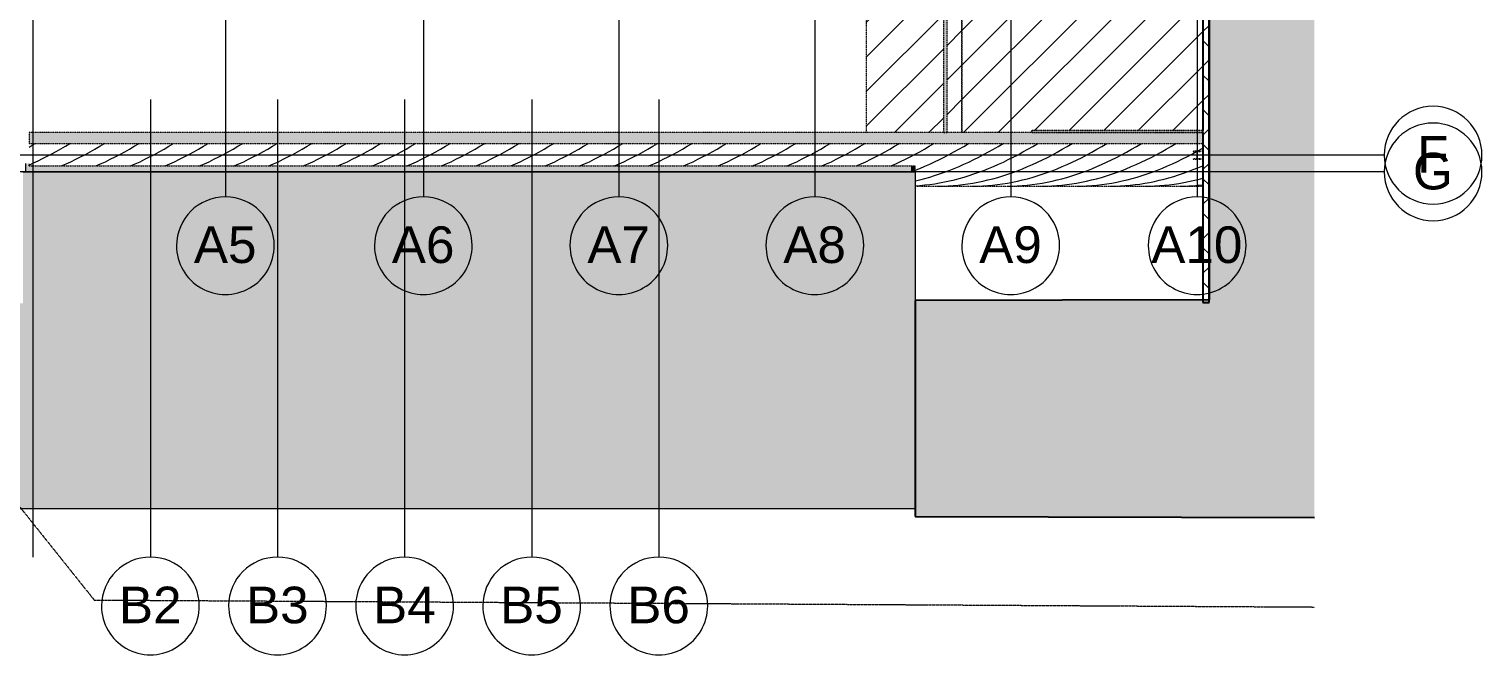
# Model space of a CAD drawing. Header units: inches. Extents: x -4124 to 1943, y 10204 to 12096.
# Drawn here: x 159 to 1943, y 10204 to 10976 of the extents above; entities that cross this region are included whole.
import ezdxf

# ---------------------------------------------------------------- set-up
doc = ezdxf.new("R2010")
doc.units = ezdxf.units.IN
doc.header["$MEASUREMENT"] = 0
for name, pattern in [('Demolished', [0.1875, 0.125, -0.0625]), ('Double Dash 3_8_', [1, 0.375, -0.125, 0.125, -0.125, 0.125, -0.125]), ('Grid Line 1_2_', [0.875, 0.5, -0.125, 0.125, -0.125])]:
    doc.linetypes.add(name, pattern=pattern)
for name, color, linetype, lineweight in [('A-FLOR-2', 20, 'Demolished', 9), ('A-FLOR-3', 10, 'Demolished', 9), ('A-ROOF-1', 8, 'Continuous', 9), ('A-ROOF-2', 10, 'Demolished', 9), ('A-ROOF-3', 1, 'Demolished', 15), ('A-ROOF-4', 50, 'Continuous', 9), ('A-ROOF-5', 173, 'Continuous', 9), ('A-ROOF-6', 10, 'Continuous', 9), ('A-ROOF-PATT-1', 20, 'Continuous', 9), ('A-WALL-2', 8, 'Continuous', 9), ('A-WALL-3', 163, 'Continuous', 25), ('A-WALL-4', 173, 'Continuous', 9), ('A-WALL-6', 10, 'Demolished', 9), ('A-WALL-8', 50, 'Continuous', 9), ('A-WALL-PATT-1', 7, 'Continuous', 9), ('C-PROP-LINE', 91, 'Double Dash 3_8_', 13), ('I-WALL-1', 8, 'Continuous', 9), ('I-WALL-2', 1, 'Demolished', 15), ('S-BEAM-1', 173, 'Continuous', 9), ('S-BEAM-2', 10, 'Continuous', 9), ('S-COLS-4', 1, 'Demolished', 15), ('S-COLS-7', 9, 'Continuous', 9), ('S-GRID-1', 1, 'Grid Line 1_2_', 9), ('S-GRID-IDEN', 1, 'Continuous', 9)]:
    doc.layers.add(name, color=color, linetype=linetype, lineweight=lineweight)
doc.styles.add('Arial', font='arial.ttf', dxfattribs={"height": 45})
pattern_1 = [(45, (3185.41, 0), (-21.2132, 21.2132), [])]

# ---------------------------------------------------------------- blocks, each defined once
blk = doc.blocks.new('Conc Beam - Conc Beam-1196117-DEMO PLAN - MEZZ')
at = {"layer": 'S-BEAM-2'}
blk.add_hatch(color=256, dxfattribs=at).paths.add_polyline_path([(-2953.6, 10800.4), (-1943.2, 10800.4), (-1943.2, 10807.7), (-3026.2, 10807.7), (-3026.2, 10810.5), (-3030, 10810.5), (-3030, 10800.4), (-3026.2, 10800.4)], flags=0)
at = {"layer": 'S-BEAM-1'}
for p, q in [((-3030, 10800.4), (-3030, 10810.5)), ((-1943.2, 10807.7), (-1943.2, 10800.4))]:
    blk.add_line(p, q, dxfattribs=at)
blk = doc.blocks.new('FP_21-DEMO PLAN - MEZZ')
at = {"layer": 'A-ROOF-PATT-1'}
for p, q in [((-3026.2, 10830.7), (-3022.3, 10833)), ((-3022.3, 10833), (-3018.5, 10835.3)), ((-2998.3, 10822.5), (-2992.8, 10825.5)), ((-2992.8, 10825.5), (-2987.2, 10828.7)), ((-2987.2, 10828.7), (-2981.6, 10831.9)), ((-2981.6, 10831.9), (-2976, 10835.3)), ((-2951.3, 10825), (-2945.4, 10828.3)), ((-2945.4, 10828.3), (-2939.5, 10831.8)), ((-2939.5, 10831.8), (-2933.6, 10835.3)), ((-2908.8, 10825), (-2903, 10828.3)), ((-2903, 10828.3), (-2897.1, 10831.8)), ((-2897.1, 10831.8), (-2891.2, 10835.3)), ((-2866.4, 10825), (-2860.5, 10828.3)), ((-2860.5, 10828.3), (-2854.6, 10831.8)), ((-2854.6, 10831.8), (-2848.8, 10835.3)), ((-2824, 10825), (-2818.1, 10828.3)), ((-2818.1, 10828.3), (-2812.2, 10831.8)), ((-2812.2, 10831.8), (-2806.3, 10835.3)), ((-2781.6, 10825), (-2775.7, 10828.3)), ((-2775.7, 10828.3), (-2769.8, 10831.8)), ((-2769.8, 10831.8), (-2763.9, 10835.3)), ((-2739.1, 10825), (-2733.2, 10828.3)), ((-2733.2, 10828.3), (-2727.4, 10831.8)), ((-2727.4, 10831.8), (-2721.5, 10835.3)), ((-2696.7, 10825), (-2690.8, 10828.3)), ((-2690.8, 10828.3), (-2684.9, 10831.8)), ((-2684.9, 10831.8), (-2679.1, 10835.3)), ((-2654.3, 10825), (-2648.4, 10828.3)), ((-2648.4, 10828.3), (-2642.5, 10831.8)), ((-2642.5, 10831.8), (-2636.6, 10835.3)), ((-2611.9, 10825), (-2606, 10828.3)), ((-2606, 10828.3), (-2600.1, 10831.8)), ((-2600.1, 10831.8), (-2594.2, 10835.3)), ((-2569.4, 10825), (-2563.5, 10828.3)), ((-2563.5, 10828.3), (-2557.7, 10831.8)), ((-2557.7, 10831.8), (-2551.8, 10835.3)), ((-2527, 10825), (-2521.1, 10828.3)), ((-2521.1, 10828.3), (-2515.2, 10831.8)), ((-2515.2, 10831.8), (-2509.3, 10835.3)), ((-2484.6, 10825), (-2478.7, 10828.3)), ((-2478.7, 10828.3), (-2472.8, 10831.8)), ((-2472.8, 10831.8), (-2466.9, 10835.3)), ((-2442.1, 10825), (-2436.3, 10828.3)), ((-2436.3, 10828.3), (-2430.4, 10831.8)), ((-2430.4, 10831.8), (-2424.5, 10835.3)), ((-2399.7, 10825), (-2393.8, 10828.3)), ((-2393.8, 10828.3), (-2388, 10831.8)), ((-2388, 10831.8), (-2382.1, 10835.3)), ((-2357.3, 10825), (-2351.4, 10828.3)), ((-2351.4, 10828.3), (-2345.5, 10831.8)), ((-2345.5, 10831.8), (-2339.6, 10835.3)), ((-2314.9, 10825), (-2309, 10828.3)), ((-2309, 10828.3), (-2303.1, 10831.8)), ((-2303.1, 10831.8), (-2297.2, 10835.3)), ((-2272.4, 10825), (-2266.6, 10828.3)), ((-2266.6, 10828.3), (-2260.7, 10831.8)), ((-2260.7, 10831.8), (-2254.8, 10835.3)), ((-2230, 10825), (-2224.1, 10828.3)), ((-2224.1, 10828.3), (-2218.2, 10831.8)), ((-2218.2, 10831.8), (-2212.4, 10835.3)), ((-2187.6, 10825), (-2181.7, 10828.3)), ((-2181.7, 10828.3), (-2175.8, 10831.8)), ((-2175.8, 10831.8), (-2169.9, 10835.3)), ((-2145.2, 10825), (-2139.3, 10828.3)), ((-2139.3, 10828.3), (-2133.4, 10831.8)), ((-2133.4, 10831.8), (-2127.5, 10835.3)), ((-2102.7, 10825), (-2096.9, 10828.3)), ((-2096.9, 10828.3), (-2091, 10831.8)), ((-2091, 10831.8), (-2085.1, 10835.3)), ((-2060.3, 10825), (-2054.4, 10828.3)), ((-2054.4, 10828.3), (-2048.5, 10831.8)), ((-2048.5, 10831.8), (-2042.7, 10835.3)), ((-2017.9, 10825), (-2012, 10828.3)), ((-2012, 10828.3), (-2006.1, 10831.8)), ((-2006.1, 10831.8), (-2000.2, 10835.3)), ((-1975.5, 10825), (-1969.6, 10828.3)), ((-1969.6, 10828.3), (-1963.7, 10831.8)), ((-1963.7, 10831.8), (-1957.8, 10835.3)), ((-3026.2, 10808.8), (-3020.6, 10811.3)), ((-3020.6, 10811.3), (-3015.1, 10813.9)), ((-3015.1, 10813.9), (-3009.5, 10816.7)), ((-3009.5, 10816.7), (-3003.9, 10819.5)), ((-3003.9, 10819.5), (-2998.3, 10822.5)), ((-2986.6, 10807.6), (-2980.7, 10810.2)), ((-2980.7, 10810.2), (-2974.8, 10812.9)), ((-2974.8, 10812.9), (-2968.9, 10815.8)), ((-2968.9, 10815.8), (-2963, 10818.7)), ((-2963, 10818.7), (-2957.1, 10821.8)), ((-2957.1, 10821.8), (-2951.3, 10825)), ((-2944.1, 10807.6), (-2938.3, 10810.2)), ((-2938.3, 10810.2), (-2932.4, 10812.9)), ((-2932.4, 10812.9), (-2926.5, 10815.8)), ((-2926.5, 10815.8), (-2920.6, 10818.7)), ((-2920.6, 10818.7), (-2914.7, 10821.8)), ((-2914.7, 10821.8), (-2908.8, 10825)), ((-2901.7, 10807.6), (-2895.8, 10810.2)), ((-2895.8, 10810.2), (-2889.9, 10812.9)), ((-2889.9, 10812.9), (-2884.1, 10815.8)), ((-2884.1, 10815.8), (-2878.2, 10818.7)), ((-2878.2, 10818.7), (-2872.3, 10821.8)), ((-2872.3, 10821.8), (-2866.4, 10825)), ((-2859.3, 10807.6), (-2853.4, 10810.2)), ((-2853.4, 10810.2), (-2847.5, 10812.9)), ((-2847.5, 10812.9), (-2841.6, 10815.8)), ((-2841.6, 10815.8), (-2835.8, 10818.7)), ((-2835.8, 10818.7), (-2829.9, 10821.8)), ((-2829.9, 10821.8), (-2824, 10825)), ((-2816.9, 10807.6), (-2811, 10810.2)), ((-2811, 10810.2), (-2805.1, 10812.9)), ((-2805.1, 10812.9), (-2799.2, 10815.8)), ((-2799.2, 10815.8), (-2793.3, 10818.7)), ((-2793.3, 10818.7), (-2787.4, 10821.8)), ((-2787.4, 10821.8), (-2781.6, 10825)), ((-2774.4, 10807.6), (-2768.5, 10810.2)), ((-2768.5, 10810.2), (-2762.7, 10812.9)), ((-2762.7, 10812.9), (-2756.8, 10815.8)), ((-2756.8, 10815.8), (-2750.9, 10818.7)), ((-2750.9, 10818.7), (-2745, 10821.8)), ((-2745, 10821.8), (-2739.1, 10825)), ((-2732, 10807.6), (-2726.1, 10810.2)), ((-2726.1, 10810.2), (-2720.2, 10812.9)), ((-2720.2, 10812.9), (-2714.4, 10815.8)), ((-2714.4, 10815.8), (-2708.5, 10818.7)), ((-2708.5, 10818.7), (-2702.6, 10821.8)), ((-2702.6, 10821.8), (-2696.7, 10825)), ((-2689.6, 10807.6), (-2683.7, 10810.2)), ((-2683.7, 10810.2), (-2677.8, 10812.9)), ((-2677.8, 10812.9), (-2671.9, 10815.8)), ((-2671.9, 10815.8), (-2666, 10818.7)), ((-2666, 10818.7), (-2660.2, 10821.8)), ((-2660.2, 10821.8), (-2654.3, 10825)), ((-2647.2, 10807.6), (-2641.3, 10810.2)), ((-2641.3, 10810.2), (-2635.4, 10812.9)), ((-2635.4, 10812.9), (-2629.5, 10815.8)), ((-2629.5, 10815.8), (-2623.6, 10818.7)), ((-2623.6, 10818.7), (-2617.7, 10821.8)), ((-2617.7, 10821.8), (-2611.9, 10825)), ((-2604.7, 10807.6), (-2598.8, 10810.2)), ((-2598.8, 10810.2), (-2593, 10812.9)), ((-2593, 10812.9), (-2587.1, 10815.8)), ((-2587.1, 10815.8), (-2581.2, 10818.7)), ((-2581.2, 10818.7), (-2575.3, 10821.8)), ((-2575.3, 10821.8), (-2569.4, 10825)), ((-2562.3, 10807.6), (-2556.4, 10810.2)), ((-2556.4, 10810.2), (-2550.5, 10812.9)), ((-2550.5, 10812.9), (-2544.6, 10815.8)), ((-2544.6, 10815.8), (-2538.8, 10818.7)), ((-2538.8, 10818.7), (-2532.9, 10821.8)), ((-2532.9, 10821.8), (-2527, 10825)), ((-2519.9, 10807.6), (-2514, 10810.2)), ((-2514, 10810.2), (-2508.1, 10812.9)), ((-2508.1, 10812.9), (-2502.2, 10815.8)), ((-2502.2, 10815.8), (-2496.3, 10818.7)), ((-2496.3, 10818.7), (-2490.5, 10821.8)), ((-2490.5, 10821.8), (-2484.6, 10825)), ((-2477.4, 10807.6), (-2471.6, 10810.2)), ((-2471.6, 10810.2), (-2465.7, 10812.9)), ((-2465.7, 10812.9), (-2459.8, 10815.8)), ((-2459.8, 10815.8), (-2453.9, 10818.7)), ((-2453.9, 10818.7), (-2448, 10821.8)), ((-2448, 10821.8), (-2442.1, 10825)), ((-2435, 10807.6), (-2429.1, 10810.2)), ((-2429.1, 10810.2), (-2423.3, 10812.9)), ((-2423.3, 10812.9), (-2417.4, 10815.8)), ((-2417.4, 10815.8), (-2411.5, 10818.7)), ((-2411.5, 10818.7), (-2405.6, 10821.8)), ((-2405.6, 10821.8), (-2399.7, 10825)), ((-2392.6, 10807.6), (-2386.7, 10810.2)), ((-2386.7, 10810.2), (-2380.8, 10812.9)), ((-2380.8, 10812.9), (-2374.9, 10815.8)), ((-2374.9, 10815.8), (-2369.1, 10818.7)), ((-2369.1, 10818.7), (-2363.2, 10821.8)), ((-2363.2, 10821.8), (-2357.3, 10825)), ((-2350.2, 10807.6), (-2344.3, 10810.2)), ((-2344.3, 10810.2), (-2338.4, 10812.9)), ((-2338.4, 10812.9), (-2332.5, 10815.8)), ((-2332.5, 10815.8), (-2326.6, 10818.7)), ((-2326.6, 10818.7), (-2320.8, 10821.8)), ((-2320.8, 10821.8), (-2314.9, 10825)), ((-2307.7, 10807.6), (-2301.9, 10810.2)), ((-2301.9, 10810.2), (-2296, 10812.9)), ((-2296, 10812.9), (-2290.1, 10815.8)), ((-2290.1, 10815.8), (-2284.2, 10818.7)), ((-2284.2, 10818.7), (-2278.3, 10821.8)), ((-2278.3, 10821.8), (-2272.4, 10825)), ((-2265.3, 10807.6), (-2259.4, 10810.2)), ((-2259.4, 10810.2), (-2253.5, 10812.9)), ((-2253.5, 10812.9), (-2247.7, 10815.8)), ((-2247.7, 10815.8), (-2241.8, 10818.7)), ((-2241.8, 10818.7), (-2235.9, 10821.8)), ((-2235.9, 10821.8), (-2230, 10825)), ((-2222.9, 10807.6), (-2217, 10810.2)), ((-2217, 10810.2), (-2211.1, 10812.9)), ((-2211.1, 10812.9), (-2205.2, 10815.8)), ((-2205.2, 10815.8), (-2199.4, 10818.7)), ((-2199.4, 10818.7), (-2193.5, 10821.8)), ((-2193.5, 10821.8), (-2187.6, 10825)), ((-2180.5, 10807.6), (-2174.6, 10810.2)), ((-2174.6, 10810.2), (-2168.7, 10812.9)), ((-2168.7, 10812.9), (-2162.8, 10815.8)), ((-2162.8, 10815.8), (-2156.9, 10818.7)), ((-2156.9, 10818.7), (-2151, 10821.8)), ((-2151, 10821.8), (-2145.2, 10825)), ((-2138, 10807.6), (-2132.2, 10810.2)), ((-2132.2, 10810.2), (-2126.3, 10812.9)), ((-2126.3, 10812.9), (-2120.4, 10815.8)), ((-2120.4, 10815.8), (-2114.5, 10818.7)), ((-2114.5, 10818.7), (-2108.6, 10821.8)), ((-2108.6, 10821.8), (-2102.7, 10825)), ((-2095.6, 10807.6), (-2089.7, 10810.2)), ((-2089.7, 10810.2), (-2083.8, 10812.9)), ((-2083.8, 10812.9), (-2078, 10815.8)), ((-2078, 10815.8), (-2072.1, 10818.7)), ((-2072.1, 10818.7), (-2066.2, 10821.8)), ((-2066.2, 10821.8), (-2060.3, 10825)), ((-2053.2, 10807.6), (-2047.3, 10810.2)), ((-2047.3, 10810.2), (-2041.4, 10812.9)), ((-2041.4, 10812.9), (-2035.5, 10815.8)), ((-2035.5, 10815.8), (-2029.6, 10818.7)), ((-2029.6, 10818.7), (-2023.8, 10821.8)), ((-2023.8, 10821.8), (-2017.9, 10825)), ((-2010.8, 10807.6), (-2004.9, 10810.2)), ((-2004.9, 10810.2), (-1999, 10812.9)), ((-1999, 10812.9), (-1993.1, 10815.8)), ((-1993.1, 10815.8), (-1987.2, 10818.7)), ((-1987.2, 10818.7), (-1981.3, 10821.8)), ((-1981.3, 10821.8), (-1975.5, 10825)), ((-1968.3, 10807.6), (-1962.4, 10810.2)), ((-1962.4, 10810.2), (-1956.4, 10813)), ((-1956.4, 10813), (-1950.5, 10815.9)), ((-1950.5, 10815.9), (-1944.5, 10818.9)), ((-1944.5, 10818.9), (-1938.6, 10822))]:
    blk.add_line(p, q, dxfattribs=at)
blk = doc.blocks.new('FP_22-DEMO PLAN - MEZZ')
at = {"layer": 'A-ROOF-2'}
blk.add_line((-1938.6, 10782.9), (-1585.5, 10782.9), dxfattribs=at)
at = {"layer": 'A-ROOF-PATT-1'}
for p, q in [((-1932.8, 10825.2), (-1927, 10828.4)), ((-1927, 10828.4), (-1921.2, 10831.8)), ((-1921.2, 10831.8), (-1915.4, 10835.3)), ((-1890.9, 10824.9), (-1884.9, 10828.2)), ((-1884.9, 10828.2), (-1878.9, 10831.7)), ((-1878.9, 10831.7), (-1873, 10835.3)), ((-1848.5, 10824.8), (-1842.5, 10828.2)), ((-1842.5, 10828.2), (-1836.5, 10831.7)), ((-1836.5, 10831.7), (-1830.5, 10835.3)), ((-1806.2, 10824.8), (-1800.1, 10828.2)), ((-1800.1, 10828.2), (-1794.1, 10831.7)), ((-1794.1, 10831.7), (-1788.1, 10835.3)), ((-1764, 10824.7), (-1757.9, 10828.1)), ((-1757.9, 10828.1), (-1751.8, 10831.6)), ((-1751.8, 10831.6), (-1745.7, 10835.3)), ((-1721.5, 10824.7), (-1715.4, 10828.1)), ((-1715.4, 10828.1), (-1709.3, 10831.6)), ((-1709.3, 10831.6), (-1703.2, 10835.3)), ((-1679.1, 10824.7), (-1673, 10828.1)), ((-1673, 10828.1), (-1666.9, 10831.6)), ((-1666.9, 10831.6), (-1660.8, 10835.3)), ((-1636.7, 10824.7), (-1630.6, 10828.1)), ((-1630.6, 10828.1), (-1624.5, 10831.6)), ((-1624.5, 10831.6), (-1618.4, 10835.3)), ((-1597.9, 10822.7), (-1593.2, 10825.3)), ((-1592.1, 10825.9), (-1591.7, 10826.1)), ((-1591.7, 10826.1), (-1585.5, 10829.6)), ((-1938.6, 10822), (-1932.8, 10825.2)), ((-1926.6, 10807.2), (-1920.7, 10809.9)), ((-1920.7, 10809.9), (-1914.7, 10812.6)), ((-1914.7, 10812.6), (-1908.7, 10815.5)), ((-1908.7, 10815.5), (-1902.8, 10818.5)), ((-1902.8, 10818.5), (-1896.8, 10821.6)), ((-1896.8, 10821.6), (-1890.9, 10824.9)), ((-1884.6, 10807.1), (-1878.6, 10809.7)), ((-1878.6, 10809.7), (-1872.5, 10812.5)), ((-1872.5, 10812.5), (-1866.5, 10815.4)), ((-1866.5, 10815.4), (-1860.5, 10818.4)), ((-1860.5, 10818.4), (-1854.5, 10821.6)), ((-1854.5, 10821.6), (-1848.5, 10824.8)), ((-1842.3, 10807), (-1836.3, 10809.7)), ((-1836.3, 10809.7), (-1830.2, 10812.5)), ((-1830.2, 10812.5), (-1824.2, 10815.4)), ((-1824.2, 10815.4), (-1818.2, 10818.4)), ((-1818.2, 10818.4), (-1812.2, 10821.5)), ((-1812.2, 10821.5), (-1806.2, 10824.8)), ((-1800.5, 10806.8), (-1794.4, 10809.4)), ((-1794.4, 10809.4), (-1788.3, 10812.2)), ((-1788.3, 10812.2), (-1782.2, 10815.1)), ((-1782.2, 10815.1), (-1776.2, 10818.2)), ((-1776.2, 10818.2), (-1770.1, 10821.4)), ((-1770.1, 10821.4), (-1764, 10824.7)), ((-1758.1, 10806.8), (-1752, 10809.4)), ((-1752, 10809.4), (-1745.9, 10812.2)), ((-1745.9, 10812.2), (-1739.8, 10815.1)), ((-1739.8, 10815.1), (-1733.7, 10818.2)), ((-1733.7, 10818.2), (-1727.6, 10821.4)), ((-1727.6, 10821.4), (-1721.5, 10824.7)), ((-1715.7, 10806.8), (-1709.6, 10809.4)), ((-1709.6, 10809.4), (-1703.5, 10812.2)), ((-1703.5, 10812.2), (-1697.4, 10815.1)), ((-1697.4, 10815.1), (-1691.3, 10818.2)), ((-1691.3, 10818.2), (-1685.2, 10821.4)), ((-1685.2, 10821.4), (-1679.1, 10824.7)), ((-1673.3, 10806.8), (-1667.2, 10809.4)), ((-1667.2, 10809.4), (-1661.1, 10812.2)), ((-1661.1, 10812.2), (-1655, 10815.1)), ((-1655, 10815.1), (-1648.9, 10818.2)), ((-1648.9, 10818.2), (-1642.8, 10821.4)), ((-1642.8, 10821.4), (-1636.7, 10824.7)), ((-1635, 10805), (-1628.8, 10807.6)), ((-1628.8, 10807.6), (-1622.6, 10810.4)), ((-1622.6, 10810.4), (-1616.4, 10813.2)), ((-1616.4, 10813.2), (-1610.2, 10816.3)), ((-1610.2, 10816.3), (-1604.1, 10819.4)), ((-1604.1, 10819.4), (-1597.9, 10822.7)), ((-1591.4, 10805.5), (-1585.5, 10808)), ((-1938.6, 10802.4), (-1932.6, 10804.7)), ((-1938.6, 10789.3), (-1932.6, 10790.8)), ((-1932.6, 10804.7), (-1926.6, 10807.2)), ((-1932.6, 10790.8), (-1926.6, 10792.3)), ((-1926.6, 10792.3), (-1920.6, 10794)), ((-1920.6, 10794), (-1914.6, 10795.9)), ((-1914.6, 10795.9), (-1908.6, 10797.9)), ((-1908.6, 10797.9), (-1902.6, 10800)), ((-1902.6, 10800), (-1896.6, 10802.2)), ((-1896.6, 10802.2), (-1890.6, 10804.6)), ((-1896.4, 10789.3), (-1890.4, 10790.7)), ((-1890.6, 10804.6), (-1884.6, 10807.1)), ((-1890.4, 10790.7), (-1884.4, 10792.3)), ((-1884.4, 10792.3), (-1878.4, 10794)), ((-1878.4, 10794), (-1872.4, 10795.8)), ((-1872.4, 10795.8), (-1866.3, 10797.8)), ((-1866.3, 10797.8), (-1860.3, 10799.9)), ((-1860.3, 10799.9), (-1854.3, 10802.2)), ((-1855.4, 10789), (-1849.3, 10790.4)), ((-1854.3, 10802.2), (-1848.3, 10804.5)), ((-1849.3, 10790.4), (-1843.2, 10791.9)), ((-1848.3, 10804.5), (-1842.3, 10807)), ((-1843.2, 10791.9), (-1837.1, 10793.6)), ((-1837.1, 10793.6), (-1831, 10795.5)), ((-1831, 10795.5), (-1824.9, 10797.5)), ((-1824.9, 10797.5), (-1818.8, 10799.6)), ((-1818.8, 10799.6), (-1812.7, 10801.8)), ((-1813, 10789), (-1806.9, 10790.4)), ((-1812.7, 10801.8), (-1806.6, 10804.2)), ((-1806.9, 10790.4), (-1800.8, 10791.9)), ((-1806.6, 10804.2), (-1800.5, 10806.8)), ((-1800.8, 10791.9), (-1794.7, 10793.6)), ((-1794.7, 10793.6), (-1788.6, 10795.5)), ((-1788.6, 10795.5), (-1782.5, 10797.5)), ((-1782.5, 10797.5), (-1776.4, 10799.6)), ((-1776.4, 10799.6), (-1770.3, 10801.8)), ((-1770.5, 10789), (-1764.4, 10790.4)), ((-1770.3, 10801.8), (-1764.2, 10804.2)), ((-1764.4, 10790.4), (-1758.3, 10791.9)), ((-1764.2, 10804.2), (-1758.1, 10806.8)), ((-1758.3, 10791.9), (-1752.2, 10793.6)), ((-1752.2, 10793.6), (-1746.2, 10795.5)), ((-1746.2, 10795.5), (-1740.1, 10797.5)), ((-1740.1, 10797.5), (-1734, 10799.6)), ((-1734, 10799.6), (-1727.9, 10801.8)), ((-1728.1, 10789), (-1722, 10790.4)), ((-1727.9, 10801.8), (-1721.8, 10804.2)), ((-1722, 10790.4), (-1715.9, 10791.9)), ((-1721.8, 10804.2), (-1715.7, 10806.8)), ((-1715.9, 10791.9), (-1709.8, 10793.6)), ((-1709.8, 10793.6), (-1703.7, 10795.5)), ((-1703.7, 10795.5), (-1697.6, 10797.5)), ((-1697.6, 10797.5), (-1691.5, 10799.6)), ((-1691.5, 10799.6), (-1685.4, 10801.8)), ((-1685.4, 10801.8), (-1679.3, 10804.2)), ((-1684.6, 10789.2), (-1678.4, 10790.7)), ((-1679.3, 10804.2), (-1673.3, 10806.8)), ((-1678.4, 10790.7), (-1672.2, 10792.3)), ((-1672.2, 10792.3), (-1666, 10794)), ((-1666, 10794), (-1659.8, 10795.9)), ((-1659.8, 10795.9), (-1653.6, 10798)), ((-1653.6, 10798), (-1647.4, 10800.2)), ((-1647.4, 10800.2), (-1641.2, 10802.5)), ((-1644.8, 10788.6), (-1638.9, 10790)), ((-1641.2, 10802.5), (-1635, 10805)), ((-1638.9, 10790), (-1633, 10791.4)), ((-1633, 10791.4), (-1627, 10793.1)), ((-1627, 10793.1), (-1621.1, 10794.8)), ((-1621.1, 10794.8), (-1615.1, 10796.7)), ((-1615.1, 10796.7), (-1609.2, 10798.7)), ((-1609.2, 10798.7), (-1603.3, 10800.8)), ((-1603.3, 10800.8), (-1597.3, 10803.1)), ((-1603.1, 10788.5), (-1597.2, 10789.8)), ((-1597.3, 10803.1), (-1591.4, 10805.5)), ((-1597.2, 10789.8), (-1591.3, 10791.2)), ((-1591.3, 10791.2), (-1585.5, 10792.8)), ((-1938.6, 10783.3), (-1932.6, 10783.7)), ((-1932.6, 10783.7), (-1926.5, 10784.3)), ((-1926.5, 10784.3), (-1920.5, 10785)), ((-1920.5, 10785), (-1914.5, 10785.8)), ((-1914.5, 10785.8), (-1908.5, 10786.8)), ((-1910.2, 10782.8), (-1904.1, 10782.9)), ((-1908.5, 10786.8), (-1902.5, 10788)), ((-1904.1, 10782.9), (-1898.1, 10783.1)), ((-1902.5, 10788), (-1896.4, 10789.3)), ((-1898.1, 10783.1), (-1892, 10783.5)), ((-1892, 10783.5), (-1885.9, 10784.1)), ((-1885.9, 10784.1), (-1879.8, 10784.8)), ((-1879.8, 10784.8), (-1873.7, 10785.6)), ((-1873.7, 10785.6), (-1867.6, 10786.6)), ((-1867.8, 10782.8), (-1861.7, 10782.9)), ((-1867.6, 10786.6), (-1861.5, 10787.7)), ((-1861.7, 10782.9), (-1855.6, 10783.1)), ((-1861.5, 10787.7), (-1855.4, 10789)), ((-1855.6, 10783.1), (-1849.5, 10783.5)), ((-1849.5, 10783.5), (-1843.4, 10784.1)), ((-1843.4, 10784.1), (-1837.3, 10784.8)), ((-1837.3, 10784.8), (-1831.2, 10785.6)), ((-1831.2, 10785.6), (-1825.1, 10786.6)), ((-1825.4, 10782.8), (-1819.3, 10782.9)), ((-1825.1, 10786.6), (-1819.1, 10787.7)), ((-1819.3, 10782.9), (-1813.2, 10783.1)), ((-1819.1, 10787.7), (-1813, 10789)), ((-1813.2, 10783.1), (-1807.1, 10783.5)), ((-1807.1, 10783.5), (-1801, 10784.1)), ((-1801, 10784.1), (-1794.9, 10784.8)), ((-1794.9, 10784.8), (-1788.8, 10785.6)), ((-1788.8, 10785.6), (-1782.7, 10786.6)), ((-1783, 10782.8), (-1776.9, 10782.9)), ((-1782.7, 10786.6), (-1776.6, 10787.7)), ((-1776.9, 10782.9), (-1770.8, 10783.1)), ((-1776.6, 10787.7), (-1770.5, 10789)), ((-1770.8, 10783.1), (-1764.7, 10783.5)), ((-1764.7, 10783.5), (-1758.6, 10784.1)), ((-1758.6, 10784.1), (-1752.5, 10784.8)), ((-1752.5, 10784.8), (-1746.4, 10785.6)), ((-1746.4, 10785.6), (-1740.3, 10786.6)), ((-1740.4, 10782.8), (-1734.2, 10782.9)), ((-1740.3, 10786.6), (-1734.2, 10787.7)), ((-1734.2, 10787.7), (-1728.1, 10789)), ((-1734.2, 10782.9), (-1728, 10783.2)), ((-1728, 10783.2), (-1721.8, 10783.6)), ((-1721.8, 10783.6), (-1715.6, 10784.1)), ((-1715.6, 10784.1), (-1709.4, 10784.8)), ((-1709.4, 10784.8), (-1703.2, 10785.7)), ((-1703.2, 10785.7), (-1697, 10786.7)), ((-1698.3, 10782.8), (-1692.3, 10782.9)), ((-1697, 10786.7), (-1690.8, 10787.9)), ((-1692.3, 10782.9), (-1686.4, 10783.1)), ((-1690.8, 10787.9), (-1684.6, 10789.2)), ((-1686.4, 10783.1), (-1680.5, 10783.5)), ((-1680.5, 10783.5), (-1674.5, 10784)), ((-1674.5, 10784), (-1668.6, 10784.7)), ((-1668.6, 10784.7), (-1662.6, 10785.4)), ((-1662.6, 10785.4), (-1656.7, 10786.4)), ((-1656.7, 10786.4), (-1650.8, 10787.4)), ((-1655.9, 10782.8), (-1650, 10782.9)), ((-1650.8, 10787.4), (-1644.8, 10788.6)), ((-1650, 10782.9), (-1644.2, 10783.1)), ((-1644.2, 10783.1), (-1638.3, 10783.5)), ((-1638.3, 10783.5), (-1632.4, 10784)), ((-1632.4, 10784), (-1626.6, 10784.6)), ((-1626.6, 10784.6), (-1620.7, 10785.4)), ((-1620.7, 10785.4), (-1614.8, 10786.3)), ((-1614.8, 10786.3), (-1608.9, 10787.3)), ((-1613.7, 10782.8), (-1608.1, 10782.9)), ((-1608.9, 10787.3), (-1603.1, 10788.5)), ((-1608.1, 10782.9), (-1602.4, 10783.1)), ((-1602.4, 10783.1), (-1596.8, 10783.4)), ((-1596.8, 10783.4), (-1591.1, 10783.9)), ((-1591.1, 10783.9), (-1585.5, 10784.4))]:
    blk.add_line(p, q, dxfattribs=at)
blk = doc.blocks.new('Walls 1 - Walls 1-1277454-DEMO PLAN - MEZZ')
at = {"layer": 'A-WALL-2'}
blk.add_hatch(color=256, dxfattribs=at).paths.add_polyline_path([(-1448.4, 10375.7), (-1448.4, 11927.4), (-1943.1, 11927.4), (-1943.1, 11911.2), (-1585.5, 11913.4), (-1585.5, 11774.1), (-1577.8, 11774.1), (-1577.8, 10643), (-1938.6, 10642.4), (-1938.6, 10376.9)], flags=0)
at = {"layer": 'A-WALL-3'}
for p, q in [((-1943.1, 11927.4), (-1943.1, 11911.2)), ((-1943.1, 11911.2), (-1585.5, 11913.4)), ((-1585.5, 11913.4), (-1585.5, 11774.1)), ((-1585.5, 11774.1), (-1577.8, 11774.1)), ((-1577.8, 11774.1), (-1577.8, 10643)), ((-1577.8, 10643), (-1938.6, 10642.4)), ((-1938.6, 10642.4), (-1938.6, 10376.9)), ((-1938.6, 10376.9), (-1448.4, 10375.7))]:
    blk.add_line(p, q, dxfattribs=at)
blk = doc.blocks.new('Family - ___-1264376-DEMO PLAN - MEZZ')
at = {"layer": 'C-PROP-LINE'}
for p, q in [((-4036.6, 11639.6), (-2946.2, 10274.4)), ((-2946.2, 10274.4), (-1448.4, 10265.8))]:
    blk.add_line(p, q, dxfattribs=at)
blk = doc.blocks.new('Grid - Grid Head - Circle-50561-DEMO PLAN - MEZZ')
at = {"layer": 'S-GRID-IDEN'}
for start, end in [(360, 180), (180, 360)]:
    blk.add_arc((0, 0), 0.25, start, end, dxfattribs=at)

msp = doc.modelspace()

# ---------------------------------------------------------------- hatches: boundary and pattern name
at = {"layer": 'A-FLOR-2'}
h = msp.add_hatch(dxfattribs=at)
h.set_pattern_fill('FP_21', color=256, style=0, pattern_type=2)
h.set_pattern_definition(pattern_1)
h.paths.add_polyline_path([(1304, 10848.8), (1304.2, 10848.8), (1304.2, 11042.8), (1286, 11042.8), (1286, 10848.8)], flags=0)
h.paths.add_polyline_path([(1281.5, 10848.8), (1281.5, 11045), (1281.2, 11045), (1281.2, 11324.4), (1304.2, 11324.4), (1304.2, 11439.9), (1278.7, 11439.9), (1278.7, 11402.9), (1214.7, 11402.9), (1214.7, 11229.9), (1095.7, 11229.9), (1095.7, 11039.4), (1186.7, 11039.4), (1186.7, 10848.8), (1246.8, 10848.8)], flags=0)
h.paths.add_polyline_path([(1120.2, 11157.4), (1120.2, 11157.6), (1127.2, 11157.6), (1127.2, 11157.4)], flags=0)
h.paths.add_polyline_path([(1120.2, 11157.4), (1119.8, 11157.6), (1119.7, 11157.9), (1120, 11157.6)], flags=0)
h.paths.add_polyline_path([(1127.2, 11157.4), (1127.5, 11157.7), (1127.7, 11157.9), (1127.6, 11157.5), (1127.4, 11157.5)], flags=0)
h.paths.add_polyline_path([(1119.7, 11157.9), (1119.7, 11164.9), (1119.9, 11164.9), (1119.9, 11157.9)], flags=0)
h.paths.add_polyline_path([(1127.7, 11164.9), (1127.4, 11165.2), (1127.2, 11165.4), (1127.6, 11165.2)], flags=0)
h.paths.add_polyline_path([(1127.5, 11157.9), (1127.6, 11164.9), (1127.7, 11164.9), (1127.7, 11157.9)], flags=0)
h.paths.add_polyline_path([(1120.2, 11165.4), (1127.2, 11165.4), (1127.2, 11165.2), (1120.2, 11165.2)], flags=0)
h.paths.add_polyline_path([(1119.7, 11164.9), (1119.8, 11165.3), (1120.2, 11165.4), (1119.9, 11165.1)], flags=0)
h.paths.add_polyline_path([(1246.6, 11407.4), (1274.2, 11407.4), (1274.2, 11536.4), (1245.7, 11536.4), (1245.7, 11407.4)], flags=0)
h.paths.add_polyline_path([(1304.2, 11444.4), (1304.2, 11705.9), (1278.7, 11705.9), (1278.7, 11444.4), (1279.3, 11444.4)], flags=0)
h.paths.add_polyline_path([(1250.2, 11540.9), (1274.2, 11540.9), (1274.2, 11562.9), (1245.7, 11562.9), (1245.7, 11540.9)], flags=0)
h = msp.add_hatch(dxfattribs=at)
h.set_pattern_fill('FP_21', color=256, style=0, pattern_type=2)
h.set_pattern_definition(pattern_1)
h.paths.add_polyline_path([(1318.9, 10848.8), (1389.7, 10848.8), (1389.7, 10851.1), (1600, 10851.1), (1600, 10994.8), (1550.2, 10994.8), (1550.2, 11039.4), (1304.2, 11039.4), (1304.2, 10848.8)], flags=0)
at = {"layer": 'A-ROOF-1'}
for points in [[(1235.2, 10835.4), (1246.8, 10835.4), (1246.8, 10848.8), (159.2, 10848.8), (159.2, 10835.4), (1068, 10835.4)], [(1600, 10835.4), (1600, 10848.8), (1246.8, 10848.8), (1246.8, 10835.4), (1569.7, 10835.4)]]:
    msp.add_hatch(color=256, dxfattribs=at).paths.add_polyline_path(points, flags=0)
at = {"layer": 'A-ROOF-4'}
msp.add_hatch(color=256, dxfattribs=at).paths.add_polyline_path([(1246.8, 10386.8), (1246.8, 10800.4), (151.6, 10800.4), (151.6, 10639), (-23.4, 10639), (-23.4, 10386.8), (1068, 10386.8)], flags=0)
at = {"layer": 'A-WALL-8'}
msp.add_hatch(color=256, dxfattribs=at).paths.add_polyline_path([(1246.8, 10800.4), (1246.8, 10807.7), (1242.3, 10807.6), (1242.3, 10800.4)], flags=0)
at = {"layer": 'A-WALL-PATT-1'}
h = msp.add_hatch(dxfattribs=at)
h.set_pattern_fill('FP_1', color=256, style=0, pattern_type=2)
h.set_pattern_definition([(45, (3185.41, 0), (-21.2132, 21.2132), []), (135, (3185.41, 0), (-21.2132, -21.2132), [])])
h.paths.add_polyline_path([(1607.6, 10640.1), (1607.6, 11774.1), (1600, 11774.1), (1600, 10640.1)], flags=0)
at = {"layer": 'I-WALL-1'}
for points in [[(1281.5, 10848.8), (1286, 10848.8), (1286, 11319.9), (1281.5, 11319.9), (1281.5, 10888.7)], [(1600, 10848.8), (1600, 10851.1), (1389.7, 10851.1), (1389.7, 10848.8), (1569.7, 10848.8)]]:
    msp.add_hatch(color=256, dxfattribs=at).paths.add_polyline_path(points, flags=0)
at = {"layer": 'S-COLS-7'}
msp.add_hatch(color=256, dxfattribs=at).paths.add_polyline_path([(1598, 10815.9), (1598, 10816.5), (1593.8, 10816.5), (1593.3, 10816.7), (1593.1, 10817.1), (1593.1, 10824.6), (1593.3, 10825.1), (1593.8, 10825.3), (1598, 10825.3), (1598, 10825.9), (1588, 10825.9), (1588, 10825.3), (1592.1, 10825.3), (1592.6, 10825.1), (1592.8, 10824.6), (1592.8, 10817.1), (1592.6, 10816.7), (1592.1, 10816.5), (1588, 10816.5), (1588, 10815.9)], flags=0)

# ---------------------------------------------------------------- linework, layer by layer
at = {"layer": 'A-FLOR-3'}
for p, q in [((1186.7, 11039.4), (1186.7, 10848.8)), ((1304.2, 10848.8), (1304.2, 11042.8)), ((1304.2, 11039.4), (1304.2, 10848.8))]:
    msp.add_line(p, q, dxfattribs=at)
at = {"layer": 'A-ROOF-2'}
for p, q in [((159.2, 10807.7), (159.2, 10810.4)), ((159.2, 10807.7), (1246.8, 10807.7)), ((1246.8, 10783), (1600, 10783))]:
    msp.add_line(p, q, dxfattribs=at)
at = {"layer": 'A-ROOF-2', "flags": 128}
msp.add_lwpolyline([(1246.8, 10800.4), (1246.8, 10803.2), (1246.8, 10807.7)], dxfattribs=at)
at = {"layer": 'A-ROOF-3'}
for p, q in [((159.2, 10848.8), (159.2, 10835.4)), ((1600, 10848.8), (159.2, 10848.8)), ((1600, 10835.4), (1600, 10848.8)), ((159.2, 10835.4), (1600, 10835.4))]:
    msp.add_line(p, q, dxfattribs=at)
at = {"layer": 'A-ROOF-5'}
for p, q in [((151.6, 10800.4), (1246.8, 10800.4)), ((1246.8, 10800.4), (1246.8, 10642.4)), ((-23.4, 10386.8), (1246.8, 10386.8))]:
    msp.add_line(p, q, dxfattribs=at)
at = {"layer": 'A-WALL-3'}
for p, q in [((1607.6, 10640.1), (1607.6, 11774.1)), ((1600, 10994.8), (1600, 10851.1)), ((1600, 10848.8), (1600, 10640.1)), ((1600, 10640.1), (1607.6, 10640.1))]:
    msp.add_line(p, q, dxfattribs=at)
at = {"layer": 'A-WALL-4'}
msp.add_line((1600, 10851.1), (1600, 10848.8), dxfattribs=at)
at = {"layer": 'A-WALL-6'}
msp.add_line((1600, 10848.8), (1600, 10851.1), dxfattribs=at)
at = {"layer": 'I-WALL-2'}
for p, q in [((1281.5, 11324.4), (1281.5, 10848.8)), ((1286, 10848.8), (1286, 11042.8)), ((1281.5, 10848.8), (1286, 10848.8)), ((1600, 10851.1), (1389.7, 10851.1)), ((1389.7, 10851.1), (1389.7, 10848.8)), ((1389.7, 10848.8), (1600, 10848.8))]:
    msp.add_line(p, q, dxfattribs=at)
at = {"layer": 'S-COLS-4'}
for p, q in [((1598, 10825.9), (1588, 10825.9)), ((1588, 10825.9), (1588, 10825.3)), ((1588, 10825.3), (1592.1, 10825.3)), ((1593.8, 10825.3), (1598, 10825.3)), ((1598, 10825.3), (1598, 10825.9)), ((1592.1, 10816.5), (1588, 10816.5)), ((1588, 10816.5), (1588, 10815.9)), ((1588, 10815.9), (1598, 10815.9)), ((1592.8, 10824.6), (1592.8, 10817.1)), ((1593.1, 10817.1), (1593.1, 10824.6)), ((1598, 10816.5), (1593.8, 10816.5)), ((1598, 10815.9), (1598, 10816.5))]:
    msp.add_line(p, q, dxfattribs=at)
for centre, start, end in [((1592.1, 10824.6), 360, 90), ((1593.8, 10824.6), 90, 180), ((1592.1, 10817.1), 270, 360), ((1593.8, 10817.1), 180, 270)]:
    msp.add_arc(centre, 0.691, start, end, dxfattribs=at)
at = {"layer": 'S-GRID-1'}
for p, q in [((164.2, 10327.1), (164.2, 11973.4)), ((400.2, 11973.4), (400.2, 10769.7)), ((643.2, 11973.4), (643.2, 10769.7)), ((883.2, 11973.4), (883.2, 10769.7)), ((1123.7, 11973.4), (1123.7, 10769.7)), ((1364.2, 11973.4), (1364.2, 10769.7)), ((1593, 11973.4), (1593, 10769.7)), ((308.2, 10889.4), (308.2, 10327.1)), ((464.2, 10889.4), (464.2, 10327.1)), ((620.2, 10889.4), (620.2, 10327.1)), ((776.2, 10889.4), (776.2, 10327.1)), ((932.2, 10889.4), (932.2, 10327.1)), ((1822.6, 10820.9), (-728.8, 10820.9)), ((1822.6, 10800.4), (-728.8, 10800.4))]:
    msp.add_line(p, q, dxfattribs=at)

# ---------------------------------------------------------------- block references
at = {"layer": 'A-ROOF-2'}
msp.add_blockref('FP_22-DEMO PLAN - MEZZ', (3185.4, 0), dxfattribs=at)
at = {"layer": 'A-ROOF-6'}
msp.add_blockref('FP_21-DEMO PLAN - MEZZ', (3185.4, 0), dxfattribs=at)
at = {"layer": 'A-WALL-4'}
msp.add_blockref('Walls 1 - Walls 1-1277454-DEMO PLAN - MEZZ', (3185.4, 0), dxfattribs=at)
at = {"layer": 'C-PROP-LINE'}
msp.add_blockref('Family - ___-1264376-DEMO PLAN - MEZZ', (3185.4, 0), dxfattribs=at)
at = {"layer": 'S-BEAM-1'}
msp.add_blockref('Conc Beam - Conc Beam-1196117-DEMO PLAN - MEZZ', (3185.4, 0), dxfattribs=at)
at = {"layer": 'S-GRID-IDEN', "xscale": 239.9999999999998, "yscale": 239.9999999999998, "zscale": 239.9999999999998}
for p, rotation in [((1882.6, 10820.9), 89.9999999999996), ((1882.6, 10800.4), 89.9999999999996), ((400.2, 10709.7), 180), ((643.2, 10709.7), 180), ((883.2, 10709.7), 180), ((1123.7, 10709.7), 180), ((1364.2, 10709.7), 180), ((1593, 10709.7), 180), ((308.2, 10267.1), 180), ((464.2, 10267.1), 180), ((620.2, 10267.1), 180), ((776.2, 10267.1), 180), ((932.2, 10267.1), 180)]:
    msp.add_blockref('Grid - Grid Head - Circle-50561-DEMO PLAN - MEZZ', p, dxfattribs=dict(at, rotation=rotation))

# ---------------------------------------------------------------- texts
at = {"layer": 'S-GRID-IDEN', "char_height": 45, "attachment_point": 1, "style": 'Arial'}
for s, insert, width in [('F', (1863.2, 10844.3), 46.965), ('G', (1857.9, 10823.8), 59.842), ('A5', (361.5, 10733.4), 93.172), ('A6', (604.5, 10733.4), 93.172), ('A7', (844.5, 10733.4), 93.172), ('A8', (1085, 10733.4), 93.172), ('A9', (1325.5, 10733.4), 93.172), ('A10', (1536.7, 10733.4), 135.592), ('B2', (269.5, 10290.8), 93.172), ('B3', (425.5, 10290.8), 93.172), ('B4', (581.5, 10290.8), 93.172), ('B5', (737.5, 10290.8), 93.172), ('B6', (893.5, 10290.8), 93.172)]:
    msp.add_mtext(s, dxfattribs=dict(at, insert=insert, width=width))

doc.saveas('drawing.dxf')
